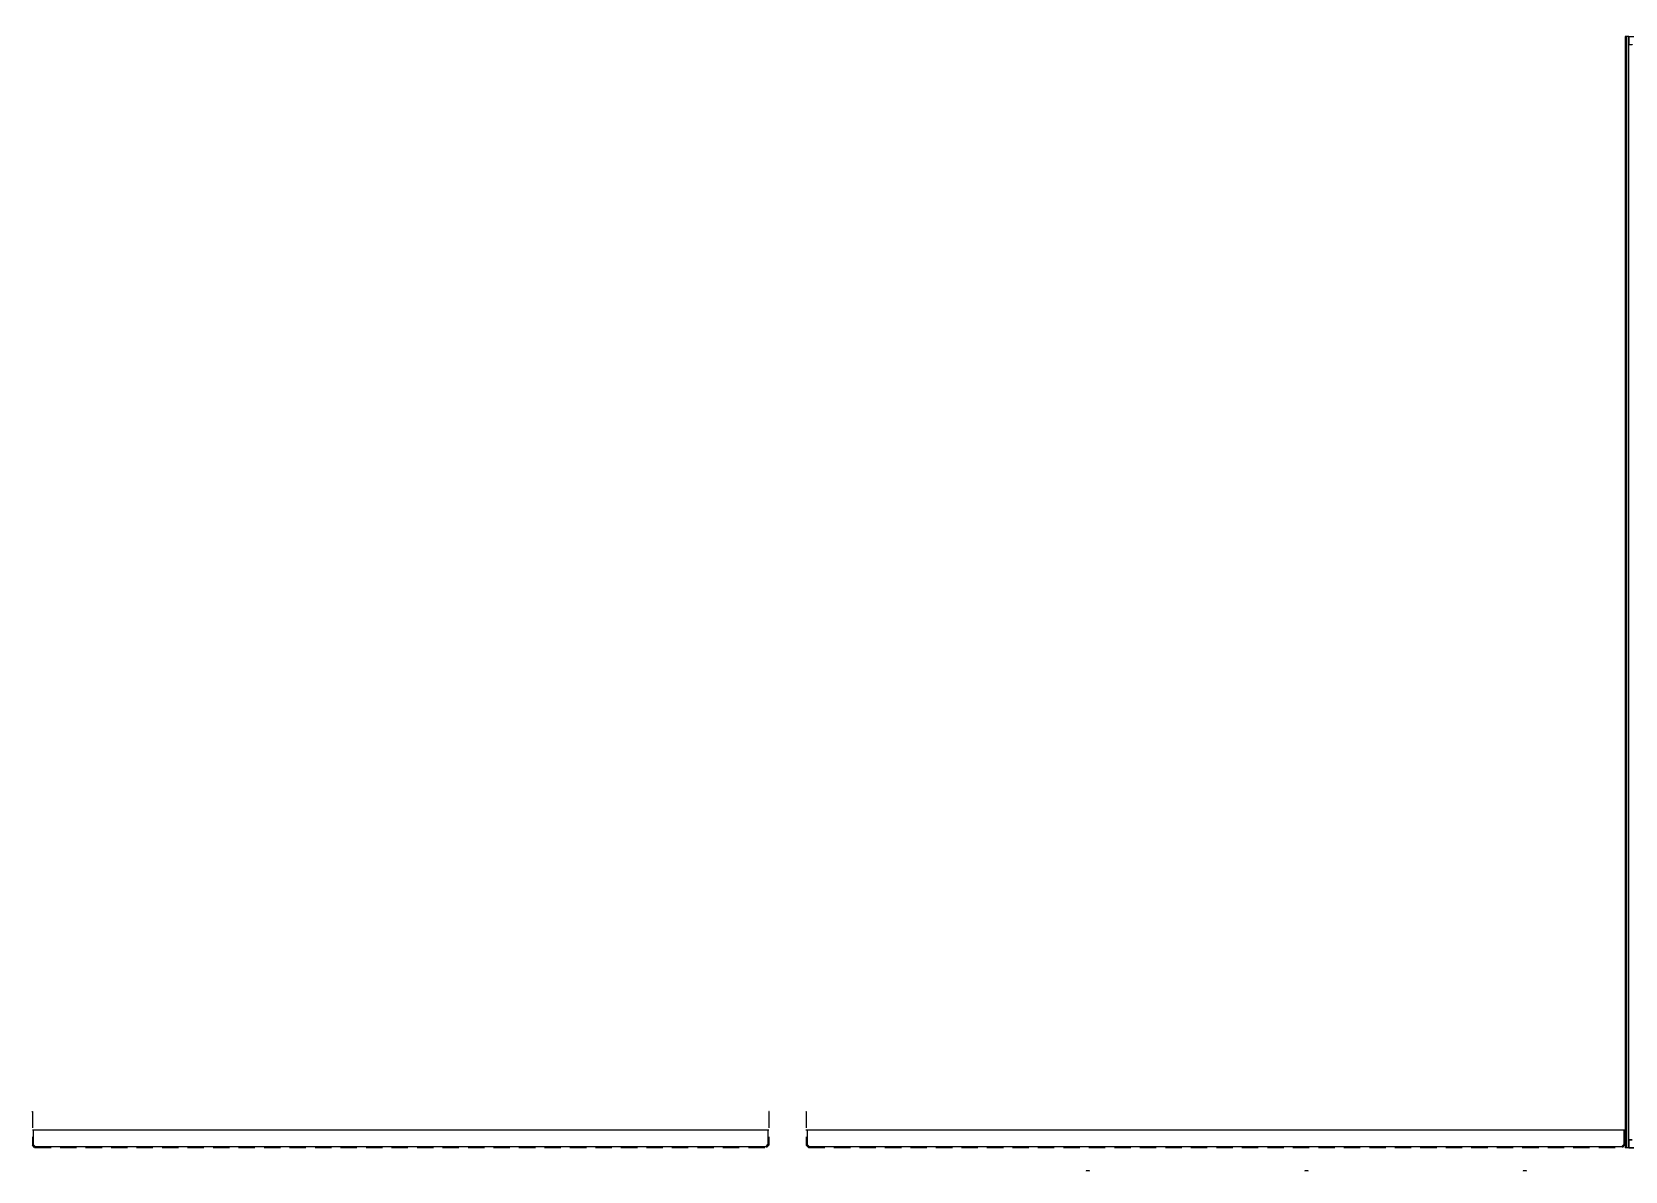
# Model space of a CAD drawing. Header units: millimetres. Extents: x 19868 to 801382, y -4805 to 85279.
# Drawn here: x 748738 to 757488, y 59952 to 66205 of the extents above; entities that cross this region are included whole.
import ezdxf

# ---------------------------------------------------------------- set-up
doc = ezdxf.new("R2010")
doc.units = ezdxf.units.MM
doc.header["$LTSCALE"] = 250
doc.linetypes.add('A2', pattern=[8, 2, -2, 2, -2])
doc.linetypes.add('HID', pattern=[2.8, 1.8, -1])
for name, color, linetype in [('8입면선', 8, 'Continuous'), ('A-FIN', 6, 'Continuous'), ('A-FIN-8', 8, 'Continuous'), ('A-WALL-D', 7, 'Continuous'), ('A-WP', 1, 'HID'), ('C-1', 252, 'Continuous'), ('GAGAM-DT', 7, 'Continuous'), ('입면', 7, 'Continuous')]:
    doc.layers.add(name, color=color, linetype=linetype)
doc.layers.add('CK', color=221, linetype='Continuous', plot=False)

# ---------------------------------------------------------------- blocks, each defined once
blk = doc.blocks.new('*U193')
at = {"layer": '8입면선', "color": 8}
for p, q in [((3316397.6, 471811.4), (3316397.6, 477911.4)), ((3316577.6, 471811.4), (3316577.6, 477911.4))]:
    blk.add_line(p, q, dxfattribs=at)
at = {"layer": 'A-WALL-D'}
for p, q in [((3316387.6, 477911.4), (3316387.6, 471811.4)), ((3316407.6, 477911.4), (3316387.6, 477911.4)), ((3316407.6, 471821.4), (3316407.6, 477911.4)), ((3316567.6, 471821.4), (3316567.6, 477911.4)), ((3316587.6, 477911.4), (3316567.6, 477911.4)), ((3316587.6, 477911.4), (3316587.6, 471811.4)), ((3316407.6, 471811.4), (3316387.6, 471811.4)), ((3316587.6, 471811.4), (3316567.6, 471811.4))]:
    blk.add_line(p, q, dxfattribs=at)
at = {"layer": 'CK', "linetype": 'Continuous'}
blk.add_line((3316472.9, 472011.4), (3316502.3, 472011.4), dxfattribs=at)
at = {"layer": 'GAGAM-DT', "color": 8}
for p, q in [((3316485.3, 477905.6), (3316485.3, 477937)), ((3316490.3, 477931.5), (3316485.3, 477937)), ((3316490.3, 477905.6), (3316490.3, 477931.5)), ((3316492.7, 477905.6), (3316482.8, 477905.6)), ((3316482.8, 477905.6), (3316482.8, 477902.1)), ((3316491.2, 477900.6), (3316484.3, 477900.6)), ((3316485.3, 477905.6), (3316485.3, 477900.6)), ((3316490.3, 477905.6), (3316490.3, 477900.6)), ((3316492.7, 477905.6), (3316492.7, 477902.1)), ((3316482.8, 471817.3), (3316482.8, 471820.7)), ((3316492.7, 471817.3), (3316482.8, 471817.3)), ((3316491.2, 471822.3), (3316484.3, 471822.3)), ((3316485.3, 471817.3), (3316485.3, 471822.3)), ((3316485.3, 471817.3), (3316485.3, 471785.8)), ((3316490.3, 471817.3), (3316490.3, 471822.3)), ((3316490.3, 471817.3), (3316490.3, 471791.3)), ((3316492.7, 471817.3), (3316492.7, 471820.7)), ((3316490.3, 471791.3), (3316485.3, 471785.8))]:
    blk.add_line(p, q, dxfattribs=at)
for centre, start, end in [((3316484.3, 477902.1), 180, 270), ((3316491.2, 477902.1), 270, 0), ((3316484.3, 471820.7), 90, 180), ((3316491.2, 471820.7), 0, 90)]:
    blk.add_arc(centre, 1.51, start, end, dxfattribs=at)
at = {"layer": '입면', "color": 6}
for p, q in [((3316407.6, 477866.4), (3316407.6, 477911.4)), ((3316407.6, 477911.4), (3316472.9, 477911.4)), ((3316425.4, 477866.4), (3316407.6, 477866.4)), ((3316472.4, 477910.2), (3316408.8, 477910.2)), ((3316408.8, 477910.2), (3316408.8, 477867.6)), ((3316408.8, 477867.6), (3316425.4, 477867.6)), ((3316425.4, 477867.6), (3316425.4, 477866.4)), ((3316477.4, 477904.4), (3316472.4, 477910.2)), ((3316472.9, 477911.4), (3316477.9, 477905.6)), ((3316497.8, 477904.4), (3316477.4, 477904.4)), ((3316477.9, 477905.6), (3316497.3, 477905.6)), ((3316497.3, 477905.6), (3316502.3, 477911.4)), ((3316502.8, 477910.2), (3316497.8, 477904.4)), ((3316502.3, 477911.4), (3316567.6, 477911.4)), ((3316566.4, 477910.2), (3316502.8, 477910.2)), ((3316549.8, 477866.4), (3316549.8, 477867.6)), ((3316549.8, 477867.6), (3316566.4, 477867.6)), ((3316567.6, 477866.4), (3316549.8, 477866.4)), ((3316566.4, 477867.6), (3316566.4, 477910.2)), ((3316567.6, 477911.4), (3316567.6, 477866.4)), ((3316425.4, 471856.4), (3316407.6, 471856.4)), ((3316407.6, 471856.4), (3316407.6, 471811.4)), ((3316407.6, 471811.4), (3316472.9, 471811.4)), ((3316408.8, 471812.6), (3316408.8, 471855.2)), ((3316408.8, 471855.2), (3316425.4, 471855.2)), ((3316472.4, 471812.6), (3316408.8, 471812.6)), ((3316425.4, 471855.2), (3316425.4, 471856.4)), ((3316477.4, 471818.5), (3316472.4, 471812.6)), ((3316472.9, 471811.4), (3316477.9, 471817.3)), ((3316497.8, 471818.5), (3316477.4, 471818.5)), ((3316477.9, 471817.3), (3316497.3, 471817.3)), ((3316497.3, 471817.3), (3316502.3, 471811.4)), ((3316502.8, 471812.6), (3316497.8, 471818.5)), ((3316502.3, 471811.4), (3316567.6, 471811.4)), ((3316566.4, 471812.6), (3316502.8, 471812.6)), ((3316567.6, 471856.4), (3316549.8, 471856.4)), ((3316549.8, 471856.4), (3316549.8, 471855.2)), ((3316549.8, 471855.2), (3316566.4, 471855.2)), ((3316566.4, 471855.2), (3316566.4, 471812.6)), ((3316567.6, 471811.4), (3316567.6, 471856.4))]:
    blk.add_line(p, q, dxfattribs=at)

msp = doc.modelspace()

# ---------------------------------------------------------------- linework, layer by layer
at = {"layer": 'A-FIN'}
for p, q in [((748741.2, 60178.9), (752785.2, 60178.9)), ((752988.2, 60178.9), (757488.2, 60178.9))]:
    msp.add_line(p, q, dxfattribs=at)
at = {"layer": 'A-FIN-8'}
for p, q in [((748746.2, 60178.9), (748746.2, 60097.1)), ((752780.2, 60178.9), (752780.2, 60097.1)), ((752996.2, 60178.9), (752996.2, 60097.1)), ((757480.2, 60178.9), (757480.2, 60097.1)), ((748756.4, 60086.9), (748746.2, 60097.1)), ((748756.4, 60086.9), (752770, 60086.9)), ((752770, 60086.9), (752780.2, 60097.1)), ((753006.4, 60086.9), (752996.2, 60097.1)), ((753006.4, 60086.9), (757470, 60086.9)), ((757470, 60086.9), (757480.2, 60097.1))]:
    msp.add_line(p, q, dxfattribs=at)
at = {"layer": 'A-WP', "ltscale": 0.2}
for p, q in [((748753.4, 60081.9), (748741.2, 60094.1)), ((748753.4, 60081.9), (752773.1, 60081.9)), ((752773.1, 60081.9), (752785.2, 60094.1)), ((753003.4, 60081.9), (752991.2, 60094.1)), ((753003.4, 60081.9), (757473.1, 60081.9)), ((757473.1, 60081.9), (757485.2, 60094.1))]:
    msp.add_line(p, q, dxfattribs=at)
at = {"layer": 'A-WP', "linetype": 'HID', "ltscale": 0.2}
for points in [[(748738.2, 60278.9), (748741.2, 60278.9), (748741.2, 60094.1)], [(752788.2, 60278.9), (752785.2, 60278.9), (752785.2, 60094.1)], [(752988.2, 60278.9), (752991.2, 60278.9), (752991.2, 60094.1)], [(757485.2, 60178.9), (757485.2, 60094.1)]]:
    msp.add_lwpolyline(points, dxfattribs=at)
at = {"layer": 'C-1', "linetype": 'A2'}
for p, q in [((754545.8, 59953.8), (754530.6, 59953.8)), ((755745.8, 59953.8), (755730.6, 59953.8)), ((756945.8, 59953.8), (756930.6, 59953.8))]:
    msp.add_line(p, q, dxfattribs=at)
for centre, start, end in [((754530.6, 59952.2), 90, 203.42869), ((754545.8, 59952.2), 336.57131, 90), ((755730.6, 59952.2), 90, 203.42869), ((755745.8, 59952.2), 336.57131, 90), ((756930.6, 59952.2), 90, 203.42869), ((756945.8, 59952.2), 336.57131, 90)]:
    msp.add_arc(centre, 1.62, start, end, dxfattribs=at)

# ---------------------------------------------------------------- block references
at = {"layer": 'A-WALL-D'}
msp.add_blockref('*U193', (-2558899.4, -411732.5), dxfattribs=at)

doc.saveas('drawing.dxf')
